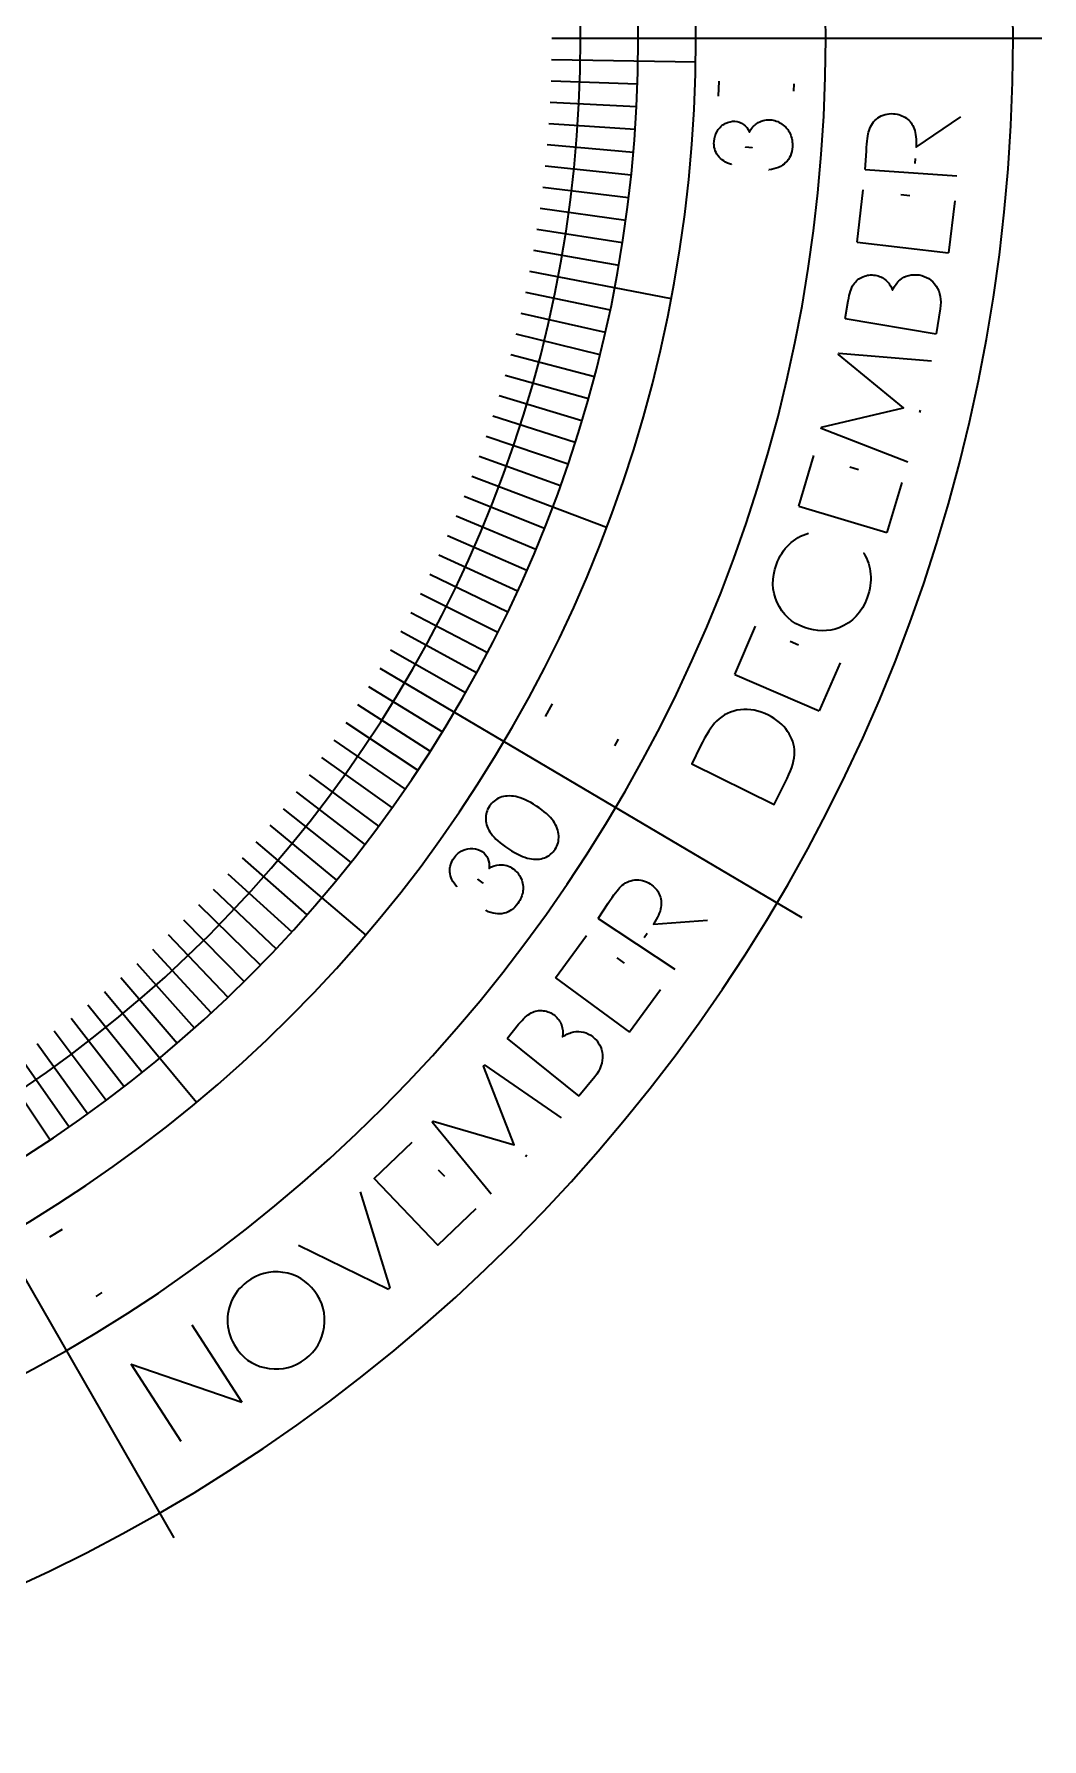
# Model space of a CAD drawing. Header units: inches. Extents: x 1 to 7, y 1 to 7.
# Drawn here: x 5.252 to 7, y 1.05 to 4.007 of the extents above; entities that cross this region are included whole.
import ezdxf

# ---------------------------------------------------------------- set-up
doc = ezdxf.new("R2010")
doc.units = ezdxf.units.IN
doc.header["$MEASUREMENT"] = 0
doc.layers.add('Layer 1', color=7, linetype='Continuous', lineweight=0)

# ---------------------------------------------------------------- blocks, each defined once
blk = doc.blocks.new('Block_57')
at = {"layer": 'Layer 1', "color": 1, "lineweight": 35, "true_color": 0xff0000}
for points in [[(5.2796, 1.9209), (5.2796, 1.9209), (5.3012, 1.9344), (5.3012, 1.9344)], [(5.3699, 1.8244), (5.3699, 1.8244), (5.359, 1.8176), (5.359, 1.8176)]]:
    blk.add_open_spline(points, degree=3, dxfattribs=at)
blk = doc.blocks.new('Block_56')
at = {"layer": 'Layer 1'}
blk.add_blockref('Block_57', (0, 0), dxfattribs=at)
blk = doc.blocks.new('Block_58')
at = {"layer": 'Layer 1', "color": 1, "lineweight": 35, "true_color": 0xff0000}
blk.add_open_spline([(6.075, 2.5939), (6.075, 2.5939), (6.075, 2.5939), (6.075, 2.5939), (6.0607, 2.6033), (6.0506, 2.612), (6.0448, 2.6202), (6.0448, 2.6202), (6.0448, 2.6202), (6.0448, 2.6202), (6.0448, 2.6202), (6.0448, 2.6202), (6.0448, 2.6202), (6.0389, 2.6284), (6.0358, 2.6366), (6.0355, 2.6448), (6.0355, 2.6448), (6.0355, 2.6448), (6.0355, 2.6448), (6.0355, 2.6448), (6.0355, 2.6448), (6.0355, 2.6448), (6.0351, 2.6531), (6.0372, 2.6607), (6.0417, 2.6676), (6.0417, 2.6676), (6.0417, 2.6676), (6.0417, 2.6676), (6.0417, 2.6676), (6.0417, 2.6676), (6.0417, 2.6676), (6.0463, 2.6747), (6.0525, 2.6797), (6.0603, 2.6828), (6.0603, 2.6828), (6.0603, 2.6828), (6.0603, 2.6828), (6.0603, 2.6828), (6.0603, 2.6828), (6.0603, 2.6828), (6.068, 2.6858), (6.0771, 2.6864), (6.0874, 2.6844), (6.0874, 2.6844), (6.0874, 2.6844), (6.0874, 2.6844), (6.0874, 2.6844), (6.0874, 2.6844), (6.0874, 2.6844), (6.0977, 2.6824), (6.1097, 2.677), (6.1233, 2.6681), (6.1233, 2.6681), (6.1233, 2.6681), (6.1233, 2.6681), (6.1233, 2.6681), (6.1233, 2.6681), (6.1233, 2.6681), (6.137, 2.6592), (6.1468, 2.6504), (6.1527, 2.6419), (6.1527, 2.6419), (6.1527, 2.6419), (6.1527, 2.6419), (6.1527, 2.6419), (6.1527, 2.6419), (6.1527, 2.6419), (6.1586, 2.6334), (6.1618, 2.6249), (6.1621, 2.6164), (6.1621, 2.6164), (6.1621, 2.6164), (6.1621, 2.6164), (6.1621, 2.6164), (6.1621, 2.6164), (6.1621, 2.6164), (6.1625, 2.608), (6.1604, 2.6003), (6.1558, 2.5932), (6.1558, 2.5932), (6.1558, 2.5932), (6.1558, 2.5932), (6.1558, 2.5932), (6.1558, 2.5932), (6.1558, 2.5932), (6.1513, 2.5863), (6.1452, 2.5813), (6.1376, 2.5784), (6.1376, 2.5784), (6.1376, 2.5784), (6.1376, 2.5784), (6.1376, 2.5784), (6.1376, 2.5784), (6.1376, 2.5784), (6.13, 2.5754), (6.1212, 2.5749), (6.1112, 2.577), (6.1112, 2.577), (6.1112, 2.577), (6.1112, 2.577), (6.1112, 2.577), (6.1112, 2.577), (6.1112, 2.577), (6.1013, 2.579), (6.0892, 2.5846), (6.075, 2.5939)], degree=3, knots=[0, 0, 0, 0, 1, 1, 1, 2, 2, 2, 3, 3, 3, 4, 4, 4, 5, 5, 5, 6, 6, 6, 7, 7, 7, 8, 8, 8, 9, 9, 9, 10, 10, 10, 11, 11, 11, 12, 12, 12, 13, 13, 13, 14, 14, 14, 15, 15, 15, 16, 16, 16, 17, 17, 17, 18, 18, 18, 19, 19, 19, 20, 20, 20, 21, 21, 21, 22, 22, 22, 23, 23, 23, 24, 24, 24, 25, 25, 25, 26, 26, 26, 27, 27, 27, 28, 28, 28, 29, 29, 29, 30, 30, 30, 31, 31, 31, 32, 32, 32, 33, 33, 33, 34, 34, 34, 35, 35, 35, 35], dxfattribs=at)
blk = doc.blocks.new('Block_60')
at = {"layer": 'Layer 1', "color": 1, "lineweight": 35, "true_color": 0xff0000}
for points, knots in [([(5.9854, 2.5279), (5.9854, 2.5279), (5.9854, 2.5279), (5.9854, 2.5279), (5.9781, 2.5361), (5.9741, 2.5447), (5.9734, 2.5536), (5.9734, 2.5536), (5.9734, 2.5536), (5.9734, 2.5536), (5.9734, 2.5536), (5.9734, 2.5536), (5.9734, 2.5536), (5.9727, 2.5625), (5.9751, 2.5707), (5.9805, 2.5782), (5.9805, 2.5782), (5.9805, 2.5782), (5.9805, 2.5782), (5.9805, 2.5782), (5.9805, 2.5782), (5.9805, 2.5782), (5.9844, 2.5837), (5.9893, 2.5879), (5.9953, 2.5909), (5.9953, 2.5909), (5.9953, 2.5909), (5.9953, 2.5909), (5.9953, 2.5909), (5.9953, 2.5909), (5.9953, 2.5909), (6.0012, 2.5939), (6.0072, 2.5951), (6.0133, 2.5947), (6.0133, 2.5947), (6.0133, 2.5947), (6.0133, 2.5947), (6.0133, 2.5947), (6.0133, 2.5947), (6.0133, 2.5947), (6.0194, 2.5942), (6.0248, 2.5923), (6.0294, 2.589), (6.0294, 2.589), (6.0294, 2.589), (6.0294, 2.589), (6.0294, 2.589), (6.0294, 2.589), (6.0294, 2.589), (6.0385, 2.5825), (6.0425, 2.5728), (6.0413, 2.56), (6.0413, 2.56), (6.0413, 2.56), (6.0413, 2.56), (6.0413, 2.56), (6.0413, 2.56), (6.0413, 2.56), (6.047, 2.5636), (6.053, 2.5656), (6.0593, 2.566), (6.0593, 2.566), (6.0593, 2.566), (6.0593, 2.566), (6.0593, 2.566), (6.0593, 2.566), (6.0593, 2.566), (6.0681, 2.5666), (6.076, 2.5644), (6.083, 2.5594), (6.083, 2.5594), (6.083, 2.5594), (6.083, 2.5594), (6.083, 2.5594), (6.083, 2.5594), (6.083, 2.5594), (6.0889, 2.5551), (6.0935, 2.5495), (6.0967, 2.5424), (6.0967, 2.5424), (6.0967, 2.5424), (6.0967, 2.5424), (6.0967, 2.5424), (6.0967, 2.5424), (6.0967, 2.5424), (6.0998, 2.5354), (6.1009, 2.5281), (6.1, 2.5205), (6.1, 2.5205), (6.1, 2.5205), (6.1, 2.5205), (6.1, 2.5205), (6.1, 2.5205), (6.1, 2.5205), (6.099, 2.513), (6.0962, 2.5058), (6.0913, 2.4991), (6.0913, 2.4991), (6.0913, 2.4991), (6.0913, 2.4991), (6.0913, 2.4991), (6.0913, 2.4991), (6.0913, 2.4991), (6.0848, 2.49), (6.0768, 2.4843), (6.0672, 2.482), (6.0672, 2.482), (6.0672, 2.482), (6.0672, 2.482), (6.0672, 2.482), (6.0672, 2.482), (6.0672, 2.482), (6.0576, 2.4797), (6.0471, 2.4812), (6.0356, 2.4866), (6.0356, 2.4866), (6.0356, 2.4866), (6.0356, 2.4866)], [0, 0, 0, 0, 1, 1, 1, 2, 2, 2, 3, 3, 3, 4, 4, 4, 5, 5, 5, 6, 6, 6, 7, 7, 7, 8, 8, 8, 9, 9, 9, 10, 10, 10, 11, 11, 11, 12, 12, 12, 13, 13, 13, 14, 14, 14, 15, 15, 15, 16, 16, 16, 17, 17, 17, 18, 18, 18, 19, 19, 19, 20, 20, 20, 21, 21, 21, 22, 22, 22, 23, 23, 23, 24, 24, 24, 25, 25, 25, 26, 26, 26, 27, 27, 27, 28, 28, 28, 29, 29, 29, 30, 30, 30, 31, 31, 31, 32, 32, 32, 33, 33, 33, 34, 34, 34, 35, 35, 35, 36, 36, 36, 37, 37, 37, 38, 38, 38, 39, 39, 39, 39]), ([(6.0312, 2.534), (6.0312, 2.534), (6.0312, 2.534), (6.0312, 2.534), (6.0312, 2.534), (6.0216, 2.541), (6.0216, 2.541), (6.0216, 2.541), (6.0216, 2.541), (6.0216, 2.541)], [0, 0, 0, 0, 1, 1, 1, 2, 2, 2, 3, 3, 3, 3])]:
    blk.add_open_spline(points, degree=3, knots=knots, dxfattribs=at)
blk = doc.blocks.new('Block_59')
at = {"layer": 'Layer 1'}
blk.add_blockref('Block_60', (0, 0), dxfattribs=at)
blk = doc.blocks.new('Block_62')
at = {"layer": 'Layer 1', "color": 1, "lineweight": 35, "true_color": 0xff0000}
for points in [[(6.1389, 2.8232), (6.1389, 2.8232), (6.1511, 2.8456), (6.1511, 2.8456)], [(6.2651, 2.7838), (6.2651, 2.7838), (6.259, 2.7725), (6.259, 2.7725)]]:
    blk.add_open_spline(points, degree=3, dxfattribs=at)
blk = doc.blocks.new('Block_61')
at = {"layer": 'Layer 1'}
blk.add_blockref('Block_62', (0, 0), dxfattribs=at)
blk = doc.blocks.new('Block_64')
at = {"layer": 'Layer 1', "color": 1, "lineweight": 35, "true_color": 0xff0000}
for points in [[(6.4392, 3.8996), (6.4392, 3.8996), (6.4401, 3.9251), (6.4401, 3.9251)], [(6.5697, 3.9206), (6.5697, 3.9206), (6.5693, 3.9078), (6.5693, 3.9078)]]:
    blk.add_open_spline(points, degree=3, dxfattribs=at)
blk = doc.blocks.new('Block_63')
at = {"layer": 'Layer 1'}
blk.add_blockref('Block_64', (0, 0), dxfattribs=at)
blk = doc.blocks.new('Block_66')
at = {"layer": 'Layer 1', "color": 1, "lineweight": 35, "true_color": 0xff0000}
for points, knots in [([(6.4619, 3.7806), (6.4619, 3.7806), (6.4619, 3.7806), (6.4619, 3.7806), (6.4514, 3.7838), (6.4435, 3.789), (6.4382, 3.7962), (6.4382, 3.7962), (6.4382, 3.7962), (6.4382, 3.7962), (6.4382, 3.7962), (6.4382, 3.7962), (6.4382, 3.7962), (6.433, 3.8034), (6.4307, 3.8117), (6.4314, 3.8209), (6.4314, 3.8209), (6.4314, 3.8209), (6.4314, 3.8209), (6.4314, 3.8209), (6.4314, 3.8209), (6.4314, 3.8209), (6.4319, 3.8277), (6.4339, 3.8338), (6.4374, 3.8395), (6.4374, 3.8395), (6.4374, 3.8395), (6.4374, 3.8395), (6.4374, 3.8395), (6.4374, 3.8395), (6.4374, 3.8395), (6.4409, 3.8451), (6.4454, 3.8493), (6.4508, 3.8521), (6.4508, 3.8521), (6.4508, 3.8521), (6.4508, 3.8521), (6.4508, 3.8521), (6.4508, 3.8521), (6.4508, 3.8521), (6.4563, 3.8549), (6.4618, 3.8561), (6.4675, 3.8557), (6.4675, 3.8557), (6.4675, 3.8557), (6.4675, 3.8557), (6.4675, 3.8557), (6.4675, 3.8557), (6.4675, 3.8557), (6.4787, 3.8549), (6.4871, 3.8487), (6.4928, 3.8371), (6.4928, 3.8371), (6.4928, 3.8371), (6.4928, 3.8371), (6.4928, 3.8371), (6.4928, 3.8371), (6.4928, 3.8371), (6.4958, 3.8432), (6.4998, 3.848), (6.505, 3.8516), (6.505, 3.8516), (6.505, 3.8516), (6.505, 3.8516), (6.505, 3.8516), (6.505, 3.8516), (6.505, 3.8516), (6.5122, 3.8567), (6.5201, 3.859), (6.5286, 3.8584), (6.5286, 3.8584), (6.5286, 3.8584), (6.5286, 3.8584), (6.5286, 3.8584), (6.5286, 3.8584), (6.5286, 3.8584), (6.536, 3.8578), (6.5428, 3.8554), (6.5492, 3.851), (6.5492, 3.851), (6.5492, 3.851), (6.5492, 3.851), (6.5492, 3.851), (6.5492, 3.851), (6.5492, 3.851), (6.5555, 3.8467), (6.5603, 3.841), (6.5634, 3.8341), (6.5634, 3.8341), (6.5634, 3.8341), (6.5634, 3.8341), (6.5634, 3.8341), (6.5634, 3.8341), (6.5634, 3.8341), (6.5666, 3.8271), (6.5679, 3.8195), (6.5673, 3.8113), (6.5673, 3.8113), (6.5673, 3.8113), (6.5673, 3.8113), (6.5673, 3.8113), (6.5673, 3.8113), (6.5673, 3.8113), (6.5664, 3.8001), (6.5626, 3.7911), (6.5556, 3.7841), (6.5556, 3.7841), (6.5556, 3.7841), (6.5556, 3.7841), (6.5556, 3.7841), (6.5556, 3.7841), (6.5556, 3.7841), (6.5486, 3.7771), (6.5389, 3.7729), (6.5263, 3.7716), (6.5263, 3.7716), (6.5263, 3.7716), (6.5263, 3.7716)], [0, 0, 0, 0, 1, 1, 1, 2, 2, 2, 3, 3, 3, 4, 4, 4, 5, 5, 5, 6, 6, 6, 7, 7, 7, 8, 8, 8, 9, 9, 9, 10, 10, 10, 11, 11, 11, 12, 12, 12, 13, 13, 13, 14, 14, 14, 15, 15, 15, 16, 16, 16, 17, 17, 17, 18, 18, 18, 19, 19, 19, 20, 20, 20, 21, 21, 21, 22, 22, 22, 23, 23, 23, 24, 24, 24, 25, 25, 25, 26, 26, 26, 27, 27, 27, 28, 28, 28, 29, 29, 29, 30, 30, 30, 31, 31, 31, 32, 32, 32, 33, 33, 33, 34, 34, 34, 35, 35, 35, 36, 36, 36, 37, 37, 37, 38, 38, 38, 39, 39, 39, 39]), ([(6.4978, 3.8097), (6.4978, 3.8097), (6.4978, 3.8097), (6.4978, 3.8097), (6.4978, 3.8097), (6.4859, 3.8106), (6.4859, 3.8106), (6.4859, 3.8106), (6.4859, 3.8106), (6.4859, 3.8106)], [0, 0, 0, 0, 1, 1, 1, 2, 2, 2, 3, 3, 3, 3])]:
    blk.add_open_spline(points, degree=3, knots=knots, dxfattribs=at)
blk = doc.blocks.new('Block_65')
at = {"layer": 'Layer 1'}
blk.add_blockref('Block_66', (0, 0), dxfattribs=at)
blk = doc.blocks.new('Block_170')
at = {"layer": 'Layer 1', "color": 1, "lineweight": 35, "true_color": 0xff0000}
for points in [[(5.5255, 1.7681), (5.5255, 1.7681), (5.6125, 1.6343), (5.6125, 1.6343)], [(5.5074, 1.566), (5.5074, 1.566), (5.4204, 1.6998), (5.4204, 1.6998)]]:
    blk.add_open_spline(points, degree=3, dxfattribs=at)
blk = doc.blocks.new('Block_169')
at = {"layer": 'Layer 1'}
blk.add_blockref('Block_170', (0, 0), dxfattribs=at)
blk = doc.blocks.new('Block_171')
at = {"layer": 'Layer 1', "color": 1, "lineweight": 35, "true_color": 0xff0000}
blk.add_open_spline([(5.6206, 1.8421), (5.6206, 1.8421), (5.6206, 1.8421), (5.6206, 1.8421), (5.6399, 1.8567), (5.661, 1.8624), (5.6837, 1.8592), (5.6837, 1.8592), (5.6837, 1.8592), (5.6837, 1.8592), (5.6837, 1.8592), (5.6837, 1.8592), (5.6837, 1.8592), (5.7064, 1.8561), (5.7248, 1.8451), (5.739, 1.8263), (5.739, 1.8263), (5.739, 1.8263), (5.739, 1.8263), (5.739, 1.8263), (5.739, 1.8263), (5.739, 1.8263), (5.753, 1.8076), (5.7584, 1.7869), (5.7552, 1.7641), (5.7552, 1.7641), (5.7552, 1.7641), (5.7552, 1.7641), (5.7552, 1.7641), (5.7552, 1.7641), (5.7552, 1.7641), (5.752, 1.7414), (5.7411, 1.723), (5.7224, 1.7089), (5.7224, 1.7089), (5.7224, 1.7089), (5.7224, 1.7089), (5.7224, 1.7089), (5.7224, 1.7089), (5.7224, 1.7089), (5.7035, 1.6947), (5.6827, 1.6892), (5.6599, 1.6924), (5.6599, 1.6924), (5.6599, 1.6924), (5.6599, 1.6924), (5.6599, 1.6924), (5.6599, 1.6924), (5.6599, 1.6924), (5.6372, 1.6955), (5.6189, 1.7063), (5.6051, 1.7247), (5.6051, 1.7247), (5.6051, 1.7247), (5.6051, 1.7247), (5.6051, 1.7247), (5.6051, 1.7247), (5.6051, 1.7247), (5.5959, 1.737), (5.5903, 1.7505), (5.5883, 1.7655), (5.5883, 1.7655), (5.5883, 1.7655), (5.5883, 1.7655), (5.5883, 1.7655), (5.5883, 1.7655), (5.5883, 1.7655), (5.5864, 1.7804), (5.5883, 1.7947), (5.5941, 1.8083), (5.5941, 1.8083), (5.5941, 1.8083), (5.5941, 1.8083), (5.5941, 1.8083), (5.5941, 1.8083), (5.5941, 1.8083), (5.5999, 1.8219), (5.6087, 1.8332), (5.6206, 1.8421)], degree=3, knots=[0, 0, 0, 0, 1, 1, 1, 2, 2, 2, 3, 3, 3, 4, 4, 4, 5, 5, 5, 6, 6, 6, 7, 7, 7, 8, 8, 8, 9, 9, 9, 10, 10, 10, 11, 11, 11, 12, 12, 12, 13, 13, 13, 14, 14, 14, 15, 15, 15, 16, 16, 16, 17, 17, 17, 18, 18, 18, 19, 19, 19, 20, 20, 20, 21, 21, 21, 22, 22, 22, 23, 23, 23, 24, 24, 24, 25, 25, 25, 26, 26, 26, 26], dxfattribs=at)
blk = doc.blocks.new('Block_173')
at = {"layer": 'Layer 1', "color": 1, "lineweight": 35, "true_color": 0xff0000}
blk.add_lwpolyline([(5.7106, 1.9064)], dxfattribs=at)
blk.add_open_spline([(5.8177, 1.9987), (5.8177, 1.9987), (5.8693, 1.8324), (5.8693, 1.8324), (5.8693, 1.8324), (5.8667, 1.8302), (5.8667, 1.8302)], degree=3, knots=[0, 0, 0, 0, 1, 1, 1, 2, 2, 2, 2], dxfattribs=at)
blk = doc.blocks.new('Block_172')
at = {"layer": 'Layer 1'}
blk.add_blockref('Block_173', (0, 0), dxfattribs=at)
blk = doc.blocks.new('Block_174')
at = {"layer": 'Layer 1', "color": 1, "lineweight": 35, "true_color": 0xff0000}
blk.add_open_spline([(5.953, 2.0373), (5.953, 2.0373), (5.9638, 2.026), (5.9638, 2.026)], degree=3, dxfattribs=at)
blk = doc.blocks.new('Block_176')
at = {"layer": 'Layer 1', "color": 1, "lineweight": 35, "true_color": 0xff0000}
blk.add_open_spline([(6.0446, 1.9949), (6.0446, 1.9949), (5.9426, 2.1197), (5.9426, 2.1197), (5.9426, 2.1197), (5.9443, 2.1217), (5.9443, 2.1217), (5.9443, 2.1217), (6.0846, 2.0807), (6.0846, 2.0807), (6.0846, 2.0807), (6.0318, 2.2166), (6.0318, 2.2166), (6.0318, 2.2166), (6.0336, 2.2186), (6.0336, 2.2186), (6.0336, 2.2186), (6.1665, 2.1273), (6.1665, 2.1273)], degree=3, knots=[0, 0, 0, 0, 1, 1, 1, 2, 2, 2, 3, 3, 3, 4, 4, 4, 5, 5, 5, 6, 6, 6, 6], dxfattribs=at)
blk.add_open_spline([(6.107, 2.0627), (6.107, 2.0627), (6.1043, 2.0597), (6.1043, 2.0597)], degree=3, dxfattribs=at)
blk = doc.blocks.new('Block_175')
at = {"layer": 'Layer 1'}
blk.add_blockref('Block_176', (0, 0), dxfattribs=at)
blk = doc.blocks.new('Block_177')
at = {"layer": 'Layer 1', "color": 1, "lineweight": 35, "true_color": 0xff0000}
blk.add_open_spline([(6.0727, 2.265), (6.0727, 2.265), (6.0925, 2.2895), (6.0925, 2.2895), (6.0925, 2.2895), (6.0925, 2.2895), (6.0925, 2.2895), (6.1005, 2.2993), (6.1078, 2.3059), (6.1144, 2.3093), (6.1144, 2.3093), (6.1144, 2.3093), (6.1144, 2.3093), (6.1144, 2.3093), (6.1144, 2.3093), (6.1144, 2.3093), (6.121, 2.3127), (6.128, 2.314), (6.1353, 2.3131), (6.1353, 2.3131), (6.1353, 2.3131), (6.1353, 2.3131), (6.1353, 2.3131), (6.1353, 2.3131), (6.1353, 2.3131), (6.1426, 2.3123), (6.1492, 2.3095), (6.1551, 2.3047), (6.1551, 2.3047), (6.1551, 2.3047), (6.1551, 2.3047), (6.1551, 2.3047), (6.1551, 2.3047), (6.1551, 2.3047), (6.1606, 2.3002), (6.1646, 2.2948), (6.1669, 2.2884), (6.1669, 2.2884), (6.1669, 2.2884), (6.1669, 2.2884), (6.1669, 2.2884), (6.1669, 2.2884), (6.1669, 2.2884), (6.1692, 2.2821), (6.1697, 2.2752), (6.1683, 2.2676), (6.1683, 2.2676), (6.1683, 2.2676), (6.1683, 2.2676), (6.1683, 2.2676), (6.1683, 2.2676), (6.1683, 2.2676), (6.1757, 2.2723), (6.1823, 2.2752), (6.1881, 2.2763), (6.1881, 2.2763), (6.1881, 2.2763), (6.1881, 2.2763), (6.1881, 2.2763), (6.1881, 2.2763), (6.1881, 2.2763), (6.1939, 2.2774), (6.1996, 2.2772), (6.2054, 2.2758), (6.2054, 2.2758), (6.2054, 2.2758), (6.2054, 2.2758), (6.2054, 2.2758), (6.2054, 2.2758), (6.2054, 2.2758), (6.2111, 2.2743), (6.2165, 2.2716), (6.2214, 2.2677), (6.2214, 2.2677), (6.2214, 2.2677), (6.2214, 2.2677), (6.2214, 2.2677), (6.2214, 2.2677), (6.2214, 2.2677), (6.2313, 2.2596), (6.2368, 2.2492), (6.2378, 2.2363), (6.2378, 2.2363), (6.2378, 2.2363), (6.2378, 2.2363), (6.2378, 2.2363), (6.2378, 2.2363), (6.2378, 2.2363), (6.2388, 2.2234), (6.2343, 2.2109), (6.2244, 2.1986), (6.2244, 2.1986), (6.2244, 2.1986), (6.2244, 2.1986), (6.2244, 2.1986), (6.1968, 2.1646), (6.1968, 2.1646)], degree=3, knots=[0, 0, 0, 0, 1, 1, 1, 2, 2, 2, 3, 3, 3, 4, 4, 4, 5, 5, 5, 6, 6, 6, 7, 7, 7, 8, 8, 8, 9, 9, 9, 10, 10, 10, 11, 11, 11, 12, 12, 12, 13, 13, 13, 14, 14, 14, 15, 15, 15, 16, 16, 16, 17, 17, 17, 18, 18, 18, 19, 19, 19, 20, 20, 20, 21, 21, 21, 22, 22, 22, 23, 23, 23, 24, 24, 24, 25, 25, 25, 26, 26, 26, 27, 27, 27, 28, 28, 28, 29, 29, 29, 30, 30, 30, 31, 31, 31, 32, 32, 32, 32], dxfattribs=at)
blk = doc.blocks.new('Block_179')
at = {"layer": 'Layer 1', "color": 1, "lineweight": 35, "true_color": 0xff0000}
for points in [[(6.1563, 2.3701), (6.1563, 2.3701), (6.2103, 2.4438), (6.2103, 2.4438)], [(6.2629, 2.4045), (6.2629, 2.4045), (6.2755, 2.3953), (6.2755, 2.3953)], [(6.3387, 2.349), (6.3387, 2.349), (6.285, 2.2757), (6.285, 2.2757)]]:
    blk.add_open_spline(points, degree=3, dxfattribs=at)
blk = doc.blocks.new('Block_178')
at = {"layer": 'Layer 1'}
blk.add_blockref('Block_179', (0, 0), dxfattribs=at)
blk = doc.blocks.new('Block_181')
at = {"layer": 'Layer 1', "color": 1, "lineweight": 35, "true_color": 0xff0000}
blk.add_lwpolyline([(6.3636, 2.385)], dxfattribs=at)
blk.add_open_spline([(6.2304, 2.4729), (6.2304, 2.4729), (6.2479, 2.4994), (6.2479, 2.4994), (6.2479, 2.4994), (6.2479, 2.4994), (6.2479, 2.4994), (6.2576, 2.5142), (6.2649, 2.5238), (6.2695, 2.5283), (6.2695, 2.5283), (6.2695, 2.5283), (6.2695, 2.5283), (6.2695, 2.5283), (6.2695, 2.5283), (6.2695, 2.5283), (6.2766, 2.535), (6.2847, 2.5389), (6.2939, 2.5399), (6.2939, 2.5399), (6.2939, 2.5399), (6.2939, 2.5399), (6.2939, 2.5399), (6.2939, 2.5399), (6.2939, 2.5399), (6.3031, 2.5409), (6.3121, 2.5386), (6.3208, 2.5329), (6.3208, 2.5329), (6.3208, 2.5329), (6.3208, 2.5329), (6.3208, 2.5329), (6.3208, 2.5329), (6.3208, 2.5329), (6.328, 2.5281), (6.3332, 2.5222), (6.3365, 2.5151), (6.3365, 2.5151), (6.3365, 2.5151), (6.3365, 2.5151), (6.3365, 2.5151), (6.3365, 2.5151), (6.3365, 2.5151), (6.3397, 2.5081), (6.3407, 2.5005), (6.3393, 2.4923), (6.3393, 2.4923), (6.3393, 2.4923), (6.3393, 2.4923), (6.3393, 2.4923), (6.3393, 2.4923), (6.3393, 2.4923), (6.3379, 2.4841), (6.3336, 2.4744), (6.3263, 2.4632), (6.3263, 2.4632), (6.3263, 2.4632), (6.3263, 2.4632), (6.3263, 2.4632), (6.4198, 2.4703), (6.4198, 2.4703)], degree=3, knots=[0, 0, 0, 0, 1, 1, 1, 2, 2, 2, 3, 3, 3, 4, 4, 4, 5, 5, 5, 6, 6, 6, 7, 7, 7, 8, 8, 8, 9, 9, 9, 10, 10, 10, 11, 11, 11, 12, 12, 12, 13, 13, 13, 14, 14, 14, 15, 15, 15, 16, 16, 16, 17, 17, 17, 18, 18, 18, 19, 19, 19, 20, 20, 20, 20], dxfattribs=at)
blk.add_open_spline([(6.3155, 2.4468), (6.3155, 2.4468), (6.3105, 2.4392), (6.3105, 2.4392)], degree=3, dxfattribs=at)
blk = doc.blocks.new('Block_180')
at = {"layer": 'Layer 1'}
blk.add_blockref('Block_181', (0, 0), dxfattribs=at)
blk = doc.blocks.new('Block_183')
at = {"layer": 'Layer 1', "color": 1, "lineweight": 35, "true_color": 0xff0000}
for points in [[(6.4674, 2.8963), (6.4674, 2.8963), (6.5035, 2.9803), (6.5035, 2.9803)], [(6.5635, 2.9538), (6.5635, 2.9538), (6.5779, 2.9477), (6.5779, 2.9477)], [(6.6499, 2.9167), (6.6499, 2.9167), (6.614, 2.8333), (6.614, 2.8333)]]:
    blk.add_open_spline(points, degree=3, dxfattribs=at)
blk = doc.blocks.new('Block_182')
at = {"layer": 'Layer 1'}
blk.add_blockref('Block_183', (0, 0), dxfattribs=at)
blk = doc.blocks.new('Block_185')
at = {"layer": 'Layer 1', "color": 1, "lineweight": 35, "true_color": 0xff0000}
blk.add_lwpolyline([(6.595, 3.1412)], dxfattribs=at)
blk.add_open_spline([(6.6911, 3.1064), (6.6911, 3.1064), (6.6911, 3.1064), (6.6911, 3.1064), (6.6979, 3.0954), (6.7019, 3.0834), (6.703, 3.0704), (6.703, 3.0704), (6.703, 3.0704), (6.703, 3.0704), (6.703, 3.0704), (6.703, 3.0704), (6.703, 3.0704), (6.7042, 3.0573), (6.7022, 3.0438), (6.6972, 3.03), (6.6972, 3.03), (6.6972, 3.03), (6.6972, 3.03), (6.6972, 3.03), (6.6972, 3.03), (6.6972, 3.03), (6.6877, 3.0038), (6.6714, 2.9863), (6.6485, 2.9774), (6.6485, 2.9774), (6.6485, 2.9774), (6.6485, 2.9774), (6.6485, 2.9774), (6.6485, 2.9774), (6.6485, 2.9774), (6.6291, 2.9701), (6.609, 2.9702), (6.5881, 2.9778), (6.5881, 2.9778), (6.5881, 2.9778), (6.5881, 2.9778), (6.5881, 2.9778), (6.5881, 2.9778), (6.5881, 2.9778), (6.5661, 2.9857), (6.5504, 3.0001), (6.541, 3.021), (6.541, 3.021), (6.541, 3.021), (6.541, 3.021), (6.541, 3.021), (6.541, 3.021), (6.541, 3.021), (6.5316, 3.0418), (6.5311, 3.0638), (6.5396, 3.087), (6.5396, 3.087), (6.5396, 3.087), (6.5396, 3.087), (6.5396, 3.087), (6.5396, 3.087), (6.5396, 3.087), (6.5446, 3.101), (6.552, 3.1127), (6.5616, 3.1219), (6.5616, 3.1219), (6.5616, 3.1219), (6.5616, 3.1219), (6.5616, 3.1219), (6.5616, 3.1219), (6.5616, 3.1219), (6.5713, 3.1312), (6.5824, 3.1377), (6.595, 3.1412)], degree=3, knots=[0, 0, 0, 0, 1, 1, 1, 2, 2, 2, 3, 3, 3, 4, 4, 4, 5, 5, 5, 6, 6, 6, 7, 7, 7, 8, 8, 8, 9, 9, 9, 10, 10, 10, 11, 11, 11, 12, 12, 12, 13, 13, 13, 14, 14, 14, 15, 15, 15, 16, 16, 16, 17, 17, 17, 18, 18, 18, 19, 19, 19, 20, 20, 20, 21, 21, 21, 22, 22, 22, 23, 23, 23, 23], dxfattribs=at)
blk = doc.blocks.new('Block_184')
at = {"layer": 'Layer 1'}
blk.add_blockref('Block_185', (0, 0), dxfattribs=at)
blk = doc.blocks.new('Block_187')
at = {"layer": 'Layer 1', "color": 1, "lineweight": 35, "true_color": 0xff0000}
for points in [[(6.5782, 3.1881), (6.5782, 3.1881), (6.6043, 3.2758), (6.6043, 3.2758)], [(6.6671, 3.2564), (6.6671, 3.2564), (6.682, 3.2519), (6.682, 3.2519)], [(6.7571, 3.2295), (6.7571, 3.2295), (6.7311, 3.1424), (6.7311, 3.1424)]]:
    blk.add_open_spline(points, degree=3, dxfattribs=at)
blk = doc.blocks.new('Block_186')
at = {"layer": 'Layer 1'}
blk.add_blockref('Block_187', (0, 0), dxfattribs=at)
blk = doc.blocks.new('Block_189')
at = {"layer": 'Layer 1', "color": 1, "lineweight": 35, "true_color": 0xff0000}
blk.add_open_spline([(6.7677, 3.2647), (6.7677, 3.2647), (6.6174, 3.3229), (6.6174, 3.3229), (6.6174, 3.3229), (6.618, 3.3255), (6.618, 3.3255), (6.618, 3.3255), (6.7602, 3.359), (6.7602, 3.359), (6.7602, 3.359), (6.6472, 3.4512), (6.6472, 3.4512), (6.6472, 3.4512), (6.6478, 3.4538), (6.6478, 3.4538), (6.6478, 3.4538), (6.8084, 3.44), (6.8084, 3.44)], degree=3, knots=[0, 0, 0, 0, 1, 1, 1, 2, 2, 2, 3, 3, 3, 4, 4, 4, 5, 5, 5, 6, 6, 6, 6], dxfattribs=at)
blk.add_open_spline([(6.7886, 3.3545), (6.7886, 3.3545), (6.7876, 3.3506), (6.7876, 3.3506)], degree=3, dxfattribs=at)
blk = doc.blocks.new('Block_188')
at = {"layer": 'Layer 1'}
blk.add_blockref('Block_189', (0, 0), dxfattribs=at)
blk = doc.blocks.new('Block_191')
at = {"layer": 'Layer 1', "color": 1, "lineweight": 35, "true_color": 0xff0000}
blk.add_lwpolyline([(6.6769, 3.5264)], dxfattribs=at)
blk.add_open_spline([(6.6589, 3.5135), (6.6589, 3.5135), (6.6641, 3.5446), (6.6641, 3.5446), (6.6641, 3.5446), (6.6641, 3.5446), (6.6641, 3.5446), (6.6661, 3.557), (6.6692, 3.5664), (6.6733, 3.5726), (6.6733, 3.5726), (6.6733, 3.5726), (6.6733, 3.5726), (6.6733, 3.5726), (6.6733, 3.5726), (6.6733, 3.5726), (6.6774, 3.5788), (6.6828, 3.5834), (6.6896, 3.5862), (6.6896, 3.5862), (6.6896, 3.5862), (6.6896, 3.5862), (6.6896, 3.5862), (6.6896, 3.5862), (6.6896, 3.5862), (6.6964, 3.5891), (6.7035, 3.5899), (6.711, 3.5887), (6.711, 3.5887), (6.711, 3.5887), (6.711, 3.5887), (6.711, 3.5887), (6.711, 3.5887), (6.711, 3.5887), (6.718, 3.5875), (6.7241, 3.5847), (6.7292, 3.5804), (6.7292, 3.5804), (6.7292, 3.5804), (6.7292, 3.5804), (6.7292, 3.5804), (6.7292, 3.5804), (6.7292, 3.5804), (6.7344, 3.576), (6.7382, 3.5702), (6.7407, 3.5629), (6.7407, 3.5629), (6.7407, 3.5629), (6.7407, 3.5629), (6.7407, 3.5629), (6.7407, 3.5629), (6.7407, 3.5629), (6.7448, 3.5707), (6.7492, 3.5765), (6.7536, 3.5803), (6.7536, 3.5803), (6.7536, 3.5803), (6.7536, 3.5803), (6.7536, 3.5803), (6.7536, 3.5803), (6.7536, 3.5803), (6.7581, 3.5841), (6.7632, 3.5868), (6.769, 3.5883), (6.769, 3.5883), (6.769, 3.5883), (6.769, 3.5883), (6.769, 3.5883), (6.769, 3.5883), (6.769, 3.5883), (6.7747, 3.5899), (6.7806, 3.5902), (6.7869, 3.5892), (6.7869, 3.5892), (6.7869, 3.5892), (6.7869, 3.5892), (6.7869, 3.5892), (6.7869, 3.5892), (6.7869, 3.5892), (6.7995, 3.5871), (6.8094, 3.5807), (6.8166, 3.57), (6.8166, 3.57), (6.8166, 3.57), (6.8166, 3.57), (6.8166, 3.57), (6.8166, 3.57), (6.8166, 3.57), (6.8238, 3.5593), (6.8261, 3.5461), (6.8235, 3.5306), (6.8235, 3.5306), (6.8235, 3.5306), (6.8235, 3.5306), (6.8235, 3.5306), (6.8164, 3.4873), (6.8164, 3.4873)], degree=3, knots=[0, 0, 0, 0, 1, 1, 1, 2, 2, 2, 3, 3, 3, 4, 4, 4, 5, 5, 5, 6, 6, 6, 7, 7, 7, 8, 8, 8, 9, 9, 9, 10, 10, 10, 11, 11, 11, 12, 12, 12, 13, 13, 13, 14, 14, 14, 15, 15, 15, 16, 16, 16, 17, 17, 17, 18, 18, 18, 19, 19, 19, 20, 20, 20, 21, 21, 21, 22, 22, 22, 23, 23, 23, 24, 24, 24, 25, 25, 25, 26, 26, 26, 27, 27, 27, 28, 28, 28, 29, 29, 29, 30, 30, 30, 31, 31, 31, 32, 32, 32, 32], dxfattribs=at)
blk = doc.blocks.new('Block_190')
at = {"layer": 'Layer 1'}
blk.add_blockref('Block_191', (0, 0), dxfattribs=at)
blk = doc.blocks.new('Block_193')
at = {"layer": 'Layer 1', "color": 1, "lineweight": 35, "true_color": 0xff0000}
for points in [[(6.6797, 3.6461), (6.6797, 3.6461), (6.6903, 3.737), (6.6903, 3.737)], [(6.7555, 3.7287), (6.7555, 3.7287), (6.771, 3.7269), (6.771, 3.7269)], [(6.8488, 3.7178), (6.8488, 3.7178), (6.8382, 3.6275), (6.8382, 3.6275)]]:
    blk.add_open_spline(points, degree=3, dxfattribs=at)
blk = doc.blocks.new('Block_192')
at = {"layer": 'Layer 1'}
blk.add_blockref('Block_193', (0, 0), dxfattribs=at)
blk = doc.blocks.new('Block_195')
at = {"layer": 'Layer 1', "color": 1, "lineweight": 35, "true_color": 0xff0000}
blk.add_lwpolyline([(6.8527, 3.7614)], dxfattribs=at)
blk.add_open_spline([(6.6935, 3.7721), (6.6935, 3.7721), (6.6956, 3.8038), (6.6956, 3.8038), (6.6956, 3.8038), (6.6956, 3.8038), (6.6956, 3.8038), (6.6968, 3.8215), (6.6983, 3.8334), (6.7002, 3.8396), (6.7002, 3.8396), (6.7002, 3.8396), (6.7002, 3.8396), (6.7002, 3.8396), (6.7002, 3.8396), (6.7002, 3.8396), (6.703, 3.8489), (6.7081, 3.8563), (6.7156, 3.8617), (6.7156, 3.8617), (6.7156, 3.8617), (6.7156, 3.8617), (6.7156, 3.8617), (6.7156, 3.8617), (6.7156, 3.8617), (6.7231, 3.8672), (6.7321, 3.8696), (6.7425, 3.8689), (6.7425, 3.8689), (6.7425, 3.8689), (6.7425, 3.8689), (6.7425, 3.8689), (6.7425, 3.8689), (6.7425, 3.8689), (6.7511, 3.8683), (6.7586, 3.8657), (6.7649, 3.8612), (6.7649, 3.8612), (6.7649, 3.8612), (6.7649, 3.8612), (6.7649, 3.8612), (6.7649, 3.8612), (6.7649, 3.8612), (6.7712, 3.8567), (6.7758, 3.8505), (6.7786, 3.8427), (6.7786, 3.8427), (6.7786, 3.8427), (6.7786, 3.8427), (6.7786, 3.8427), (6.7786, 3.8427), (6.7786, 3.8427), (6.7815, 3.8349), (6.7825, 3.8243), (6.7817, 3.811), (6.7817, 3.811), (6.7817, 3.811), (6.7817, 3.811), (6.7817, 3.811), (6.8596, 3.8633), (6.8596, 3.8633)], degree=3, knots=[0, 0, 0, 0, 1, 1, 1, 2, 2, 2, 3, 3, 3, 4, 4, 4, 5, 5, 5, 6, 6, 6, 7, 7, 7, 8, 8, 8, 9, 9, 9, 10, 10, 10, 11, 11, 11, 12, 12, 12, 13, 13, 13, 14, 14, 14, 15, 15, 15, 16, 16, 16, 17, 17, 17, 18, 18, 18, 19, 19, 19, 20, 20, 20, 20], dxfattribs=at)
blk.add_open_spline([(6.7803, 3.7914), (6.7803, 3.7914), (6.7797, 3.7823), (6.7797, 3.7823)], degree=3, dxfattribs=at)
blk = doc.blocks.new('Block_194')
at = {"layer": 'Layer 1'}
blk.add_blockref('Block_195', (0, 0), dxfattribs=at)

msp = doc.modelspace()

# ---------------------------------------------------------------- linework, layer by layer
at = {"layer": 'Layer 1', "color": 1, "lineweight": 35, "true_color": 0xff0000}
for p, q in [((6.6935, 3.7721), (6.8527, 3.7614)), ((6.6797, 3.6461), (6.8382, 3.6275)), ((6.6589, 3.5135), (6.8164, 3.4873)), ((6.5782, 3.1881), (6.7311, 3.1424)), ((6.4674, 2.8963), (6.614, 2.8333)), ((6.2304, 2.4729), (6.3636, 2.385)), ((6.1563, 2.3701), (6.285, 2.2757)), ((6.0727, 2.265), (6.1968, 2.1646)), ((5.7106, 1.9064), (5.8667, 1.8302)), ((5.4204, 1.6998), (5.6125, 1.6343))]:
    msp.add_line(p, q, dxfattribs=at)
msp.add_lwpolyline([(6.018, 1.9695), (5.9525, 1.9066), (5.842, 2.0218), (5.908, 2.0851)], dxfattribs=at)
at = {"layer": 'Layer 1', "color": 18, "lineweight": 35, "true_color": 0x000000}
for points in [[(1.05, 4), (1.05, 5.6292), (2.3708, 6.95), (4, 6.95), (5.6292, 6.95), (6.95, 5.6292), (6.95, 4), (6.95, 2.3708), (5.6292, 1.05), (4, 1.05), (2.3708, 1.05), (1.05, 2.3708), (1.05, 4)], [(1.8, 4), (1.8, 5.215), (2.785, 6.2), (4, 6.2), (5.215, 6.2), (6.2, 5.215), (6.2, 4), (6.2, 2.785), (5.215, 1.8), (4, 1.8), (2.785, 1.8), (1.8, 2.785), (1.8, 4)]]:
    msp.add_open_spline(points, degree=3, knots=[0, 0, 0, 0, 1, 1, 1, 2, 2, 2, 3, 3, 3, 4, 4, 4, 4], dxfattribs=at)
at = {"layer": 'Layer 1', "color": 1, "lineweight": 35, "true_color": 0xff0000}
for points, knots in [([(1.375, 4), (1.375, 5.4497), (2.5503, 6.625), (4, 6.625), (5.4497, 6.625), (6.625, 5.4497), (6.625, 4), (6.625, 2.5503), (5.4497, 1.375), (4, 1.375), (2.5503, 1.375), (1.375, 2.5503), (1.375, 4)], [0, 0, 0, 0, 1, 1, 1, 2, 2, 2, 3, 3, 3, 4, 4, 4, 4]), ([(1.6, 4), (1.6, 5.3255), (2.6745, 6.4), (4, 6.4), (5.3255, 6.4), (6.4, 5.3255), (6.4, 4), (6.4, 2.6745), (5.3255, 1.6), (4, 1.6), (2.6745, 1.6), (1.6, 2.6745), (1.6, 4)], [0, 0, 0, 0, 1, 1, 1, 2, 2, 2, 3, 3, 3, 4, 4, 4, 4]), ([(1.7, 4), (1.7, 5.2703), (2.7297, 6.3), (4, 6.3), (5.2703, 6.3), (6.3, 5.2703), (6.3, 4), (6.3, 2.7297), (5.2703, 1.7), (4, 1.7), (2.7297, 1.7), (1.7, 2.7297), (1.7, 4)], [0, 0, 0, 0, 1, 1, 1, 2, 2, 2, 3, 3, 3, 4, 4, 4, 4]), ([(6.5582, 2.716), (6.5582, 2.716), (6.5356, 2.6705), (6.5356, 2.6705), (6.5356, 2.6705), (6.3926, 2.7415), (6.3926, 2.7415), (6.3926, 2.7415), (6.4073, 2.7711), (6.4073, 2.7711), (6.4073, 2.7711), (6.4073, 2.7711), (6.4073, 2.7711), (6.418, 2.7925), (6.4274, 2.8072), (6.4356, 2.8151), (6.4356, 2.8151), (6.4356, 2.8151), (6.4356, 2.8151), (6.4356, 2.8151), (6.4356, 2.8151), (6.4356, 2.8151), (6.4473, 2.8266), (6.4612, 2.8332), (6.477, 2.8351), (6.477, 2.8351), (6.477, 2.8351), (6.477, 2.8351), (6.477, 2.8351), (6.477, 2.8351), (6.477, 2.8351), (6.4929, 2.837), (6.5091, 2.8338), (6.5257, 2.8255), (6.5257, 2.8255), (6.5257, 2.8255), (6.5257, 2.8255), (6.5257, 2.8255), (6.5257, 2.8255), (6.5257, 2.8255), (6.54, 2.8184), (6.5511, 2.8091), (6.5589, 2.7975), (6.5589, 2.7975), (6.5589, 2.7975), (6.5589, 2.7975), (6.5589, 2.7975), (6.5589, 2.7975), (6.5589, 2.7975), (6.5667, 2.7859), (6.5707, 2.7739), (6.571, 2.7614), (6.571, 2.7614), (6.571, 2.7614), (6.571, 2.7614), (6.571, 2.7614), (6.571, 2.7614), (6.571, 2.7614), (6.5713, 2.749), (6.567, 2.7338), (6.5582, 2.716), (6.5582, 2.716), (6.5582, 2.716), (6.5582, 2.716)], [0, 0, 0, 0, 1, 1, 1, 2, 2, 2, 3, 3, 3, 4, 4, 4, 5, 5, 5, 6, 6, 6, 7, 7, 7, 8, 8, 8, 9, 9, 9, 10, 10, 10, 11, 11, 11, 12, 12, 12, 13, 13, 13, 14, 14, 14, 15, 15, 15, 16, 16, 16, 17, 17, 17, 18, 18, 18, 19, 19, 19, 20, 20, 20, 21, 21, 21, 21])]:
    msp.add_open_spline(points, degree=3, knots=knots, dxfattribs=at)
for points in [[(6.15, 4), (6.15, 4), (7, 4), (7, 4)], [(6.1497, 3.963), (6.1497, 3.963), (6.3996, 3.9587), (6.3996, 3.9587)], [(6.1487, 3.926), (6.1487, 3.926), (6.2986, 3.9209), (6.2986, 3.9209)], [(6.1471, 3.8891), (6.1471, 3.8891), (6.2969, 3.8814), (6.2969, 3.8814)], [(6.1449, 3.8522), (6.1449, 3.8522), (6.2946, 3.8419), (6.2946, 3.8419)], [(6.1421, 3.8153), (6.1421, 3.8153), (6.2915, 3.8024), (6.2915, 3.8024)], [(6.1386, 3.7785), (6.1386, 3.7785), (6.2878, 3.763), (6.2878, 3.763)], [(6.1344, 3.7417), (6.1344, 3.7417), (6.2833, 3.7237), (6.2833, 3.7237)], [(6.1297, 3.705), (6.1297, 3.705), (6.2783, 3.6845), (6.2783, 3.6845)], [(6.1243, 3.6685), (6.1243, 3.6685), (6.2725, 3.6453), (6.2725, 3.6453)], [(6.1183, 3.632), (6.1183, 3.632), (6.2661, 3.6063), (6.2661, 3.6063)], [(6.1116, 3.5956), (6.1116, 3.5956), (6.3572, 3.5486), (6.3572, 3.5486)], [(6.1044, 3.5593), (6.1044, 3.5593), (6.2512, 3.5286), (6.2512, 3.5286)], [(6.0965, 3.5232), (6.0965, 3.5232), (6.2427, 3.4899), (6.2427, 3.4899)], [(6.0879, 3.4872), (6.0879, 3.4872), (6.2336, 3.4514), (6.2336, 3.4514)], [(6.0788, 3.4513), (6.0788, 3.4513), (6.2239, 3.4131), (6.2239, 3.4131)], [(6.0691, 3.4157), (6.0691, 3.4157), (6.2134, 3.3749), (6.2134, 3.3749)], [(6.0587, 3.3802), (6.0587, 3.3802), (6.2023, 3.3369), (6.2023, 3.3369)], [(6.0477, 3.3448), (6.0477, 3.3448), (6.1906, 3.2991), (6.1906, 3.2991)], [(6.0362, 3.3097), (6.0362, 3.3097), (6.1782, 3.2616), (6.1782, 3.2616)], [(6.024, 3.2748), (6.024, 3.2748), (6.1652, 3.2242), (6.1652, 3.2242)], [(6.0112, 3.2401), (6.0112, 3.2401), (6.2451, 3.1517), (6.2451, 3.1517)], [(5.9979, 3.2056), (5.9979, 3.2056), (6.1372, 3.1502), (6.1372, 3.1502)], [(5.9839, 3.1713), (5.9839, 3.1713), (6.1223, 3.1135), (6.1223, 3.1135)], [(5.9693, 3.1373), (5.9693, 3.1373), (6.1067, 3.0772), (6.1067, 3.0772)], [(5.9542, 3.1036), (5.9542, 3.1036), (6.0906, 3.0411), (6.0906, 3.0411)], [(5.9385, 3.0701), (5.9385, 3.0701), (6.0737, 3.0052), (6.0737, 3.0052)], [(5.9222, 3.0369), (5.9222, 3.0369), (6.0563, 2.9697), (6.0563, 2.9697)], [(5.9054, 3.004), (5.9054, 3.004), (6.0383, 2.9345), (6.0383, 2.9345)], [(5.888, 2.9713), (5.888, 2.9713), (6.0197, 2.8996), (6.0197, 2.8996)], [(5.87, 2.939), (5.87, 2.939), (6.0004, 2.865), (6.0004, 2.865)], [(5.8515, 2.907), (5.8515, 2.907), (6.5834, 2.4749), (6.5834, 2.4749)], [(5.8324, 2.8753), (5.8324, 2.8753), (5.9602, 2.7969), (5.9602, 2.7969)], [(5.8128, 2.844), (5.8128, 2.844), (5.9392, 2.7633), (5.9392, 2.7633)], [(5.7926, 2.813), (5.7926, 2.813), (5.9177, 2.7301), (5.9177, 2.7301)], [(5.7719, 2.7823), (5.7719, 2.7823), (5.8955, 2.6973), (5.8955, 2.6973)], [(5.7507, 2.752), (5.7507, 2.752), (5.8729, 2.6649), (5.8729, 2.6649)], [(5.729, 2.7221), (5.729, 2.7221), (5.8496, 2.6329), (5.8496, 2.6329)], [(5.7067, 2.6925), (5.7067, 2.6925), (5.8258, 2.6013), (5.8258, 2.6013)], [(5.684, 2.6633), (5.684, 2.6633), (5.8015, 2.5701), (5.8015, 2.5701)], [(5.6608, 2.6346), (5.6608, 2.6346), (5.7766, 2.5393), (5.7766, 2.5393)], [(5.637, 2.6062), (5.637, 2.6062), (5.8274, 2.4441), (5.8274, 2.4441)], [(5.6128, 2.5783), (5.6128, 2.5783), (5.7253, 2.4791), (5.7253, 2.4791)], [(5.5881, 2.5507), (5.5881, 2.5507), (5.6989, 2.4496), (5.6989, 2.4496)], [(5.5629, 2.5236), (5.5629, 2.5236), (5.672, 2.4206), (5.672, 2.4206)], [(5.5373, 2.497), (5.5373, 2.497), (5.6446, 2.3921), (5.6446, 2.3921)], [(5.5112, 2.4707), (5.5112, 2.4707), (5.6167, 2.364), (5.6167, 2.364)], [(5.4847, 2.445), (5.4847, 2.445), (5.5883, 2.3365), (5.5883, 2.3365)], [(5.4577, 2.4197), (5.4577, 2.4197), (5.5594, 2.3094), (5.5594, 2.3094)], [(5.4025, 2.3704), (5.4025, 2.3704), (5.5004, 2.2568), (5.5004, 2.2568)], [(5.4303, 2.3948), (5.4303, 2.3948), (5.5301, 2.2828), (5.5301, 2.2828)], [(5.3743, 2.3466), (5.3743, 2.3466), (5.5341, 2.1543), (5.5341, 2.1543)], [(5.3456, 2.3232), (5.3456, 2.3232), (5.4395, 2.2062), (5.4395, 2.2062)], [(5.2872, 2.2779), (5.2872, 2.2779), (5.377, 2.1577), (5.377, 2.1577)], [(5.3166, 2.3003), (5.3166, 2.3003), (5.4084, 2.1817), (5.4084, 2.1817)], [(5.2573, 2.256), (5.2573, 2.256), (5.3451, 2.1343), (5.3451, 2.1343)], [(5.2271, 2.2346), (5.2271, 2.2346), (5.3128, 2.1114), (5.3128, 2.1114)], [(5.1966, 2.2138), (5.1966, 2.2138), (5.2801, 2.0891), (5.2801, 2.0891)], [(5.071, 2.1357), (5.071, 2.1357), (5.4944, 1.3987), (5.4944, 1.3987)]]:
    msp.add_open_spline(points, degree=3, dxfattribs=at)

# ---------------------------------------------------------------- block references
at = {"layer": 'Layer 1'}
for name in ['Block_63', 'Block_65', 'Block_194', 'Block_192', 'Block_190', 'Block_188', 'Block_186', 'Block_184', 'Block_182', 'Block_61', 'Block_58', 'Block_59', 'Block_180', 'Block_178', 'Block_177', 'Block_175', 'Block_174', 'Block_172', 'Block_56', 'Block_171', 'Block_169']:
    msp.add_blockref(name, (0, 0), dxfattribs=at)

doc.saveas('drawing.dxf')
